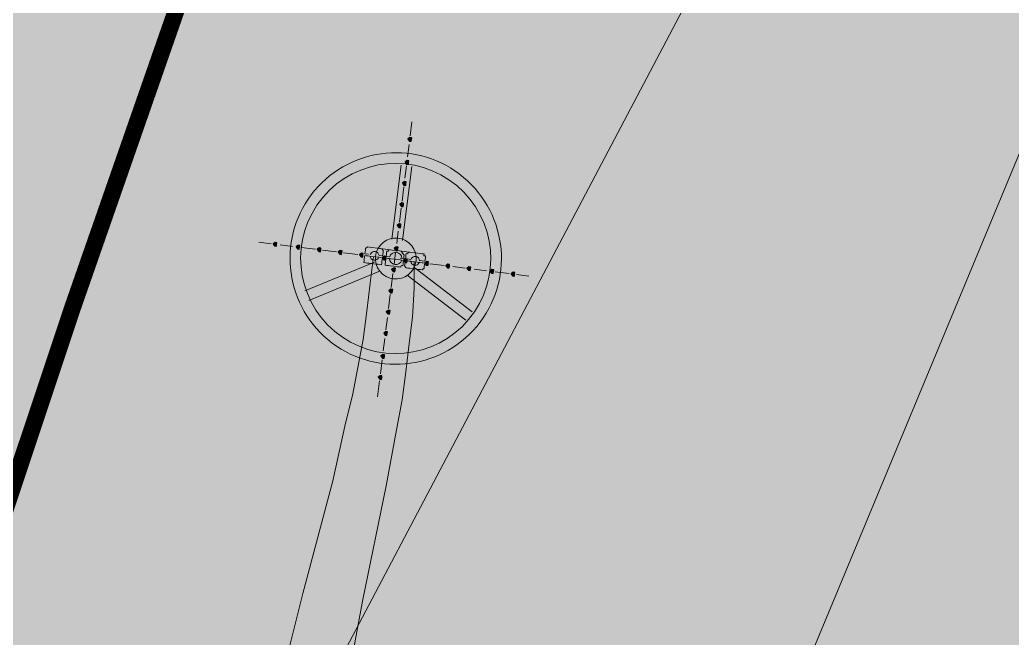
# Model space of a CAD drawing. Header units: metres. Extents: x -4 to 509425, y 7549 to 4732445.
# Drawn here: x 476008.781 to 476013.51, y 4719786.667 to 4719789.611 of the extents above; entities that cross this region are included whole.
import ezdxf

# ---------------------------------------------------------------- set-up
doc = ezdxf.new("R2010")
doc.units = ezdxf.units.M
doc.header["$LTSCALE"] = 0.01
doc.header["$MEASUREMENT"] = 0
doc.layers.get('0').update_dxf_attribs({"lineweight": 0})
for name, color, linetype in [('_SUBESTACIÓN', 1, 'Continuous'), ('AFECTACION', 7, 'Continuous'), ('SUBESTACION LA VID', 253, 'Continuous')]:
    doc.layers.add(name, color=color, linetype=linetype)

# ---------------------------------------------------------------- blocks, each defined once
blk = doc.blocks.new('A$Cfff6051d')
at = {"layer": 'SUBESTACION LA VID', "transparency": 33554687}
h = blk.add_hatch(color=256, dxfattribs=at)
h.dxf.hatch_style = 2
h.paths.add_polyline_path([(476010.6474, 4719789.0412), (476010.6485, 4719789.0496), (476010.6401, 4719789.0506), (476010.6306, 4719789.0433), (476010.638, 4719789.0338), (476010.6464, 4719789.0328)])
h = blk.add_hatch(color=256, dxfattribs=at)
h.dxf.hatch_style = 2
h.paths.add_polyline_path([(476010.6337, 4719788.932), (476010.6348, 4719788.9404), (476010.6264, 4719788.9414), (476010.6169, 4719788.9341), (476010.6243, 4719788.9246), (476010.6327, 4719788.9236)])
h = blk.add_hatch(color=256, dxfattribs=at)
h.dxf.hatch_style = 2
h.paths.add_polyline_path([(476010.6211, 4719788.8312), (476010.6222, 4719788.8396), (476010.6138, 4719788.8406), (476010.6043, 4719788.8333), (476010.6116, 4719788.8238), (476010.62, 4719788.8228)])
h = blk.add_hatch(color=256, dxfattribs=at)
h.dxf.hatch_style = 2
h.paths.add_polyline_path([(476010.6085, 4719788.7304), (476010.6095, 4719788.7388), (476010.6011, 4719788.7398), (476010.5917, 4719788.7325), (476010.599, 4719788.723), (476010.6074, 4719788.722)])
h = blk.add_hatch(color=256, dxfattribs=at)
h.dxf.hatch_style = 2
h.paths.add_polyline_path([(476010.5958, 4719788.6296), (476010.5969, 4719788.638), (476010.5885, 4719788.639), (476010.579, 4719788.6317), (476010.5864, 4719788.6222), (476010.5948, 4719788.6212)])
h = blk.add_hatch(color=256, dxfattribs=at)
h.dxf.hatch_style = 2
h.paths.add_polyline_path([(476010.0046, 4719788.5416), (476010.0056, 4719788.55), (476009.9972, 4719788.551), (476009.9878, 4719788.5437), (476009.9951, 4719788.5342), (476010.0035, 4719788.5332)])
h = blk.add_hatch(color=256, dxfattribs=at)
h.dxf.hatch_style = 2
h.paths.add_polyline_path([(476010.1138, 4719788.5279), (476010.1148, 4719788.5363), (476010.1064, 4719788.5373), (476010.097, 4719788.53), (476010.1043, 4719788.5205), (476010.1127, 4719788.5195)])
h = blk.add_hatch(color=256, dxfattribs=at)
h.dxf.hatch_style = 2
h.paths.add_polyline_path([(476010.2146, 4719788.5152), (476010.2157, 4719788.5236), (476010.2073, 4719788.5247), (476010.1978, 4719788.5174), (476010.2051, 4719788.5079), (476010.2135, 4719788.5068)])
h = blk.add_hatch(color=256, dxfattribs=at)
h.dxf.hatch_style = 2
h.paths.add_polyline_path([(476010.3154, 4719788.5026), (476010.3165, 4719788.511), (476010.3081, 4719788.5121), (476010.2986, 4719788.5047), (476010.306, 4719788.4953), (476010.3144, 4719788.4942)])
h = blk.add_hatch(color=256, dxfattribs=at)
h.dxf.hatch_style = 2
h.paths.add_polyline_path([(476010.4162, 4719788.49), (476010.4173, 4719788.4984), (476010.4089, 4719788.4994), (476010.3994, 4719788.4921), (476010.4068, 4719788.4826), (476010.4152, 4719788.4816)])
h = blk.add_hatch(color=256, dxfattribs=at)
h.dxf.hatch_style = 2
h.paths.add_polyline_path([(476010.5821, 4719788.5204), (476010.5832, 4719788.5288), (476010.5748, 4719788.5298), (476010.5653, 4719788.5225), (476010.5727, 4719788.513), (476010.5811, 4719788.512)])
h = blk.add_hatch(color=256, dxfattribs=at)
h.dxf.hatch_style = 2
h.paths.add_polyline_path([(476010.5254, 4719788.4763), (476010.5265, 4719788.4847), (476010.5181, 4719788.4857), (476010.5086, 4719788.4784), (476010.516, 4719788.4689), (476010.5244, 4719788.4679)])
h = blk.add_hatch(color=256, dxfattribs=at)
h.dxf.hatch_style = 2
h.paths.add_polyline_path([(476010.6262, 4719788.4636), (476010.6273, 4719788.472), (476010.6189, 4719788.4731), (476010.6094, 4719788.4657), (476010.6168, 4719788.4563), (476010.6252, 4719788.4552)])
h = blk.add_hatch(color=256, dxfattribs=at)
h.dxf.hatch_style = 2
h.paths.add_polyline_path([(476010.727, 4719788.451), (476010.7281, 4719788.4594), (476010.7197, 4719788.4605), (476010.7102, 4719788.4531), (476010.7176, 4719788.4437), (476010.726, 4719788.4426)])
h = blk.add_hatch(color=256, dxfattribs=at)
h.dxf.hatch_style = 2
h.paths.add_polyline_path([(476010.8278, 4719788.4384), (476010.8289, 4719788.4468), (476010.8205, 4719788.4478), (476010.811, 4719788.4405), (476010.8184, 4719788.431), (476010.8268, 4719788.43)])
h = blk.add_hatch(color=256, dxfattribs=at)
h.dxf.hatch_style = 2
h.paths.add_polyline_path([(476010.5695, 4719788.4196), (476010.5705, 4719788.428), (476010.5621, 4719788.429), (476010.5527, 4719788.4217), (476010.56, 4719788.4122), (476010.5684, 4719788.4112)])
h = blk.add_hatch(color=256, dxfattribs=at)
h.dxf.hatch_style = 2
h.paths.add_polyline_path([(476010.9286, 4719788.4257), (476010.9297, 4719788.4341), (476010.9213, 4719788.4352), (476010.9118, 4719788.4278), (476010.9192, 4719788.4184), (476010.9276, 4719788.4173)])
h = blk.add_hatch(color=256, dxfattribs=at)
h.dxf.hatch_style = 2
h.paths.add_polyline_path([(476011.0378, 4719788.412), (476011.0389, 4719788.4204), (476011.0305, 4719788.4215), (476011.021, 4719788.4141), (476011.0284, 4719788.4047), (476011.0368, 4719788.4036)])
h = blk.add_hatch(color=256, dxfattribs=at)
h.dxf.hatch_style = 2
h.paths.add_polyline_path([(476011.1386, 4719788.3994), (476011.1397, 4719788.4078), (476011.1313, 4719788.4089), (476011.1218, 4719788.4015), (476011.1292, 4719788.3921), (476011.1376, 4719788.391)])
h = blk.add_hatch(color=256, dxfattribs=at)
h.dxf.hatch_style = 2
h.paths.add_polyline_path([(476010.5569, 4719788.3188), (476010.5579, 4719788.3272), (476010.5495, 4719788.3282), (476010.5401, 4719788.3209), (476010.5474, 4719788.3114), (476010.5558, 4719788.3104)])
h = blk.add_hatch(color=256, dxfattribs=at)
h.dxf.hatch_style = 2
h.paths.add_polyline_path([(476010.5442, 4719788.218), (476010.5453, 4719788.2264), (476010.5369, 4719788.2274), (476010.5274, 4719788.2201), (476010.5348, 4719788.2106), (476010.5432, 4719788.2096)])
h = blk.add_hatch(color=256, dxfattribs=at)
h.dxf.hatch_style = 2
h.paths.add_polyline_path([(476010.5316, 4719788.1171), (476010.5326, 4719788.1255), (476010.5242, 4719788.1266), (476010.5148, 4719788.1192), (476010.5221, 4719788.1098), (476010.5305, 4719788.1087)])
h = blk.add_hatch(color=256, dxfattribs=at)
h.dxf.hatch_style = 2
h.paths.add_polyline_path([(476010.5179, 4719788.0079), (476010.5189, 4719788.0163), (476010.5105, 4719788.0174), (476010.5011, 4719788.0101), (476010.5084, 4719788.0006), (476010.5168, 4719787.9995)])
h = blk.add_hatch(color=256, dxfattribs=at)
h.dxf.hatch_style = 2
h.paths.add_polyline_path([(476010.5053, 4719787.9071), (476010.5063, 4719787.9155), (476010.4979, 4719787.9166), (476010.4885, 4719787.9092), (476010.4958, 4719787.8998), (476010.5042, 4719787.8987)])
at = {"layer": 'SUBESTACION LA VID', "lineweight": 15}
for p, q in [((476010.6496, 4719789.1262), (476010.6411, 4719789.059)), ((476010.6359, 4719789.017), (476010.6285, 4719788.9582)), ((476010.598, 4719788.9194), (476010.5538, 4719788.5666)), ((476010.6232, 4719788.9162), (476010.6159, 4719788.8574)), ((476010.6042, 4719788.5603), (476010.6484, 4719788.9131)), ((476010.6106, 4719788.8154), (476010.6022, 4719788.7482)), ((476010.598, 4719788.7146), (476010.5895, 4719788.6474)), ((476010.5843, 4719788.6054), (476010.5769, 4719788.5466)), ((476009.9206, 4719788.5521), (476009.9794, 4719788.5447)), ((476010.0214, 4719788.5395), (476010.0802, 4719788.5321)), ((476010.1222, 4719788.5268), (476010.1894, 4719788.5184)), ((476010.223, 4719788.5142), (476010.2902, 4719788.5058)), ((476010.3238, 4719788.5016), (476010.391, 4719788.4931)), ((476010.4341, 4719788.4963), (476010.4425, 4719788.4952)), ((476010.4887, 4719788.5235), (476010.5559, 4719788.5151)), ((476010.5716, 4719788.5046), (476010.5643, 4719788.4458)), ((476010.5895, 4719788.5109), (476010.6483, 4719788.5035)), ((476010.4718, 4719788.4574), (476010.1389, 4719788.32)), ((476010.433, 4719788.4879), (476010.4414, 4719788.4868)), ((476010.433, 4719788.4879), (476010.4918, 4719788.4805)), ((476010.5097, 4719788.4868), (476010.5265, 4719788.4847)), ((476010.5338, 4719788.4752), (476010.5926, 4719788.4679)), ((476010.6189, 4719788.4731), (476010.6105, 4719788.4741)), ((476010.6346, 4719788.4626), (476010.643, 4719788.4615)), ((476010.6346, 4719788.4626), (476010.7018, 4719788.4542)), ((476010.6357, 4719788.471), (476010.6441, 4719788.4699)), ((476010.7354, 4719788.45), (476010.8026, 4719788.4415)), ((476010.1589, 4719788.2748), (476010.4918, 4719788.4122)), ((476010.559, 4719788.4038), (476010.5506, 4719788.3366)), ((476010.6262, 4719788.3954), (476010.9065, 4719788.1811)), ((476010.937, 4719788.2199), (476010.6567, 4719788.4342)), ((476010.8446, 4719788.4363), (476010.9034, 4719788.4289)), ((476010.9454, 4719788.4236), (476011.0042, 4719788.4163)), ((476011.0462, 4719788.411), (476011.1134, 4719788.4026)), ((476011.147, 4719788.3983), (476011.2058, 4719788.391)), ((476010.5463, 4719788.303), (476010.5379, 4719788.2358)), ((476010.5327, 4719788.1938), (476010.5253, 4719788.135)), ((476010.52, 4719788.093), (476010.5126, 4719788.0342)), ((476010.5074, 4719787.9922), (476010.499, 4719787.925)), ((476010.4947, 4719787.8914), (476010.4853, 4719787.8158))]:
    blk.add_line(p, q, dxfattribs=at)
at = {"layer": 'SUBESTACION LA VID'}
for points in [[(476010.6474, 4719789.0412), (476010.6485, 4719789.0496), (476010.6401, 4719789.0506), (476010.6306, 4719789.0433), (476010.638, 4719789.0338), (476010.6464, 4719789.0328)], [(476010.6337, 4719788.932), (476010.6348, 4719788.9404), (476010.6264, 4719788.9414), (476010.6169, 4719788.9341), (476010.6243, 4719788.9246), (476010.6327, 4719788.9236)], [(476010.6211, 4719788.8312), (476010.6222, 4719788.8396), (476010.6138, 4719788.8406), (476010.6043, 4719788.8333), (476010.6116, 4719788.8238), (476010.62, 4719788.8228)], [(476010.6085, 4719788.7304), (476010.6095, 4719788.7388), (476010.6011, 4719788.7398), (476010.5917, 4719788.7325), (476010.599, 4719788.723), (476010.6074, 4719788.722)], [(476010.5958, 4719788.6296), (476010.5969, 4719788.638), (476010.5885, 4719788.639), (476010.579, 4719788.6317), (476010.5864, 4719788.6222), (476010.5948, 4719788.6212)], [(476010.0046, 4719788.5416), (476010.0056, 4719788.55), (476009.9972, 4719788.551), (476009.9878, 4719788.5437), (476009.9951, 4719788.5342), (476010.0035, 4719788.5332)], [(476010.1138, 4719788.5279), (476010.1148, 4719788.5363), (476010.1064, 4719788.5373), (476010.097, 4719788.53), (476010.1043, 4719788.5205), (476010.1127, 4719788.5195)], [(476010.2146, 4719788.5152), (476010.2157, 4719788.5236), (476010.2073, 4719788.5247), (476010.1978, 4719788.5174), (476010.2051, 4719788.5079), (476010.2135, 4719788.5068)], [(476010.3154, 4719788.5026), (476010.3165, 4719788.511), (476010.3081, 4719788.5121), (476010.2986, 4719788.5047), (476010.306, 4719788.4953), (476010.3144, 4719788.4942)], [(476010.4162, 4719788.49), (476010.4173, 4719788.4984), (476010.4089, 4719788.4994), (476010.3994, 4719788.4921), (476010.4068, 4719788.4826), (476010.4152, 4719788.4816)], [(476010.5821, 4719788.5204), (476010.5832, 4719788.5288), (476010.5748, 4719788.5298), (476010.5653, 4719788.5225), (476010.5727, 4719788.513), (476010.5811, 4719788.512)], [(476010.5254, 4719788.4763), (476010.5265, 4719788.4847), (476010.5181, 4719788.4857), (476010.5086, 4719788.4784), (476010.516, 4719788.4689), (476010.5244, 4719788.4679)], [(476010.6262, 4719788.4636), (476010.6273, 4719788.472), (476010.6189, 4719788.4731), (476010.6094, 4719788.4657), (476010.6168, 4719788.4563), (476010.6252, 4719788.4552)], [(476010.727, 4719788.451), (476010.7281, 4719788.4594), (476010.7197, 4719788.4605), (476010.7102, 4719788.4531), (476010.7176, 4719788.4437), (476010.726, 4719788.4426)], [(476010.8278, 4719788.4384), (476010.8289, 4719788.4468), (476010.8205, 4719788.4478), (476010.811, 4719788.4405), (476010.8184, 4719788.431), (476010.8268, 4719788.43)], [(476010.5695, 4719788.4196), (476010.5705, 4719788.428), (476010.5621, 4719788.429), (476010.5527, 4719788.4217), (476010.56, 4719788.4122), (476010.5684, 4719788.4112)], [(476010.9286, 4719788.4257), (476010.9297, 4719788.4341), (476010.9213, 4719788.4352), (476010.9118, 4719788.4278), (476010.9192, 4719788.4184), (476010.9276, 4719788.4173)], [(476011.0378, 4719788.412), (476011.0389, 4719788.4204), (476011.0305, 4719788.4215), (476011.021, 4719788.4141), (476011.0284, 4719788.4047), (476011.0368, 4719788.4036)], [(476011.1386, 4719788.3994), (476011.1397, 4719788.4078), (476011.1313, 4719788.4089), (476011.1218, 4719788.4015), (476011.1292, 4719788.3921), (476011.1376, 4719788.391)], [(476010.5569, 4719788.3188), (476010.5579, 4719788.3272), (476010.5495, 4719788.3282), (476010.5401, 4719788.3209), (476010.5474, 4719788.3114), (476010.5558, 4719788.3104)], [(476010.5442, 4719788.218), (476010.5453, 4719788.2264), (476010.5369, 4719788.2274), (476010.5274, 4719788.2201), (476010.5348, 4719788.2106), (476010.5432, 4719788.2096)], [(476010.5316, 4719788.1171), (476010.5326, 4719788.1255), (476010.5242, 4719788.1266), (476010.5148, 4719788.1192), (476010.5221, 4719788.1098), (476010.5305, 4719788.1087)], [(476010.5179, 4719788.0079), (476010.5189, 4719788.0163), (476010.5105, 4719788.0174), (476010.5011, 4719788.0101), (476010.5084, 4719788.0006), (476010.5168, 4719787.9995)], [(476010.5053, 4719787.9071), (476010.5063, 4719787.9155), (476010.4979, 4719787.9166), (476010.4885, 4719787.9092), (476010.4958, 4719787.8998), (476010.5042, 4719787.8987)]]:
    blk.add_lwpolyline(points, close=True, dxfattribs=at)
at = {"layer": 'SUBESTACION LA VID', "lineweight": 0}
for points in [[(476010.6474, 4719789.0412), (476010.6485, 4719789.0496), (476010.6401, 4719789.0506), (476010.6306, 4719789.0433), (476010.638, 4719789.0338), (476010.6464, 4719789.0328)], [(476010.6337, 4719788.932), (476010.6348, 4719788.9404), (476010.6264, 4719788.9414), (476010.6169, 4719788.9341), (476010.6243, 4719788.9246), (476010.6327, 4719788.9236)], [(476010.6211, 4719788.8312), (476010.6222, 4719788.8396), (476010.6138, 4719788.8406), (476010.6043, 4719788.8333), (476010.6116, 4719788.8238), (476010.62, 4719788.8228)], [(476010.6085, 4719788.7304), (476010.6095, 4719788.7388), (476010.6011, 4719788.7398), (476010.5917, 4719788.7325), (476010.599, 4719788.723), (476010.6074, 4719788.722)], [(476010.5958, 4719788.6296), (476010.5969, 4719788.638), (476010.5885, 4719788.639), (476010.579, 4719788.6317), (476010.5864, 4719788.6222), (476010.5948, 4719788.6212)], [(476010.0046, 4719788.5416), (476010.0056, 4719788.55), (476009.9972, 4719788.551), (476009.9878, 4719788.5437), (476009.9951, 4719788.5342), (476010.0035, 4719788.5332)], [(476010.1138, 4719788.5279), (476010.1148, 4719788.5363), (476010.1064, 4719788.5373), (476010.097, 4719788.53), (476010.1043, 4719788.5205), (476010.1127, 4719788.5195)], [(476010.2146, 4719788.5152), (476010.2157, 4719788.5236), (476010.2073, 4719788.5247), (476010.1978, 4719788.5174), (476010.2051, 4719788.5079), (476010.2135, 4719788.5068)], [(476010.3154, 4719788.5026), (476010.3165, 4719788.511), (476010.3081, 4719788.5121), (476010.2986, 4719788.5047), (476010.306, 4719788.4953), (476010.3144, 4719788.4942)], [(476010.4162, 4719788.49), (476010.4173, 4719788.4984), (476010.4089, 4719788.4994), (476010.3994, 4719788.4921), (476010.4068, 4719788.4826), (476010.4152, 4719788.4816)], [(476010.5821, 4719788.5204), (476010.5832, 4719788.5288), (476010.5748, 4719788.5298), (476010.5653, 4719788.5225), (476010.5727, 4719788.513), (476010.5811, 4719788.512)], [(476010.5254, 4719788.4763), (476010.5265, 4719788.4847), (476010.5181, 4719788.4857), (476010.5086, 4719788.4784), (476010.516, 4719788.4689), (476010.5244, 4719788.4679)], [(476010.6262, 4719788.4636), (476010.6273, 4719788.472), (476010.6189, 4719788.4731), (476010.6094, 4719788.4657), (476010.6168, 4719788.4563), (476010.6252, 4719788.4552)], [(476010.727, 4719788.451), (476010.7281, 4719788.4594), (476010.7197, 4719788.4605), (476010.7102, 4719788.4531), (476010.7176, 4719788.4437), (476010.726, 4719788.4426)], [(476010.8278, 4719788.4384), (476010.8289, 4719788.4468), (476010.8205, 4719788.4478), (476010.811, 4719788.4405), (476010.8184, 4719788.431), (476010.8268, 4719788.43)], [(476010.5695, 4719788.4196), (476010.5705, 4719788.428), (476010.5621, 4719788.429), (476010.5527, 4719788.4217), (476010.56, 4719788.4122), (476010.5684, 4719788.4112)], [(476010.9286, 4719788.4257), (476010.9297, 4719788.4341), (476010.9213, 4719788.4352), (476010.9118, 4719788.4278), (476010.9192, 4719788.4184), (476010.9276, 4719788.4173)], [(476011.0378, 4719788.412), (476011.0389, 4719788.4204), (476011.0305, 4719788.4215), (476011.021, 4719788.4141), (476011.0284, 4719788.4047), (476011.0368, 4719788.4036)], [(476011.1386, 4719788.3994), (476011.1397, 4719788.4078), (476011.1313, 4719788.4089), (476011.1218, 4719788.4015), (476011.1292, 4719788.3921), (476011.1376, 4719788.391)], [(476010.5569, 4719788.3188), (476010.5579, 4719788.3272), (476010.5495, 4719788.3282), (476010.5401, 4719788.3209), (476010.5474, 4719788.3114), (476010.5558, 4719788.3104)], [(476010.5442, 4719788.218), (476010.5453, 4719788.2264), (476010.5369, 4719788.2274), (476010.5274, 4719788.2201), (476010.5348, 4719788.2106), (476010.5432, 4719788.2096)], [(476010.5316, 4719788.1171), (476010.5326, 4719788.1255), (476010.5242, 4719788.1266), (476010.5148, 4719788.1192), (476010.5221, 4719788.1098), (476010.5305, 4719788.1087)], [(476010.5179, 4719788.0079), (476010.5189, 4719788.0163), (476010.5105, 4719788.0174), (476010.5011, 4719788.0101), (476010.5084, 4719788.0006), (476010.5168, 4719787.9995)], [(476010.5053, 4719787.9071), (476010.5063, 4719787.9155), (476010.4979, 4719787.9166), (476010.4885, 4719787.9092), (476010.4958, 4719787.8998), (476010.5042, 4719787.8987)]]:
    blk.add_lwpolyline(points, close=True, dxfattribs=at)
at = {"layer": 'SUBESTACION LA VID', "lineweight": 15}
for points in [[(476010.4918, 4719788.4805), (476010.5086, 4719788.4784), (476010.5076, 4719788.47), (476010.5065, 4719788.4616), (476010.5054, 4719788.4532), (476010.5044, 4719788.4448), (476010.496, 4719788.4458), (476010.4876, 4719788.4469), (476010.4792, 4719788.4479), (476010.4456, 4719788.4522), (476010.4372, 4719788.4532), (476010.4288, 4719788.4543), (476010.4204, 4719788.4553), (476010.4214, 4719788.4637), (476010.4225, 4719788.4721), (476010.4236, 4719788.4805), (476010.4246, 4719788.4889), (476010.4414, 4719788.4868)], [(476010.4929, 4719788.4889), (476010.5097, 4719788.4868), (476010.5107, 4719788.4952), (476010.5118, 4719788.5036), (476010.5128, 4719788.512), (476010.5055, 4719788.5214), (476010.4971, 4719788.5225), (476010.4887, 4719788.5235), (476010.4551, 4719788.5278), (476010.4467, 4719788.5288), (476010.4383, 4719788.5299), (476010.4288, 4719788.5225), (476010.4278, 4719788.5141), (476010.4267, 4719788.5057), (476010.4257, 4719788.4973), (476010.4425, 4719788.4952)], [(476010.5727, 4719788.513), (476010.5559, 4719788.5151), (476010.5475, 4719788.5162), (476010.5391, 4719788.5172), (476010.538, 4719788.5088), (476010.5296, 4719788.5099), (476010.5286, 4719788.5015), (476010.5275, 4719788.4931), (476010.5265, 4719788.4847), (476010.5433, 4719788.4826)], [(476010.5727, 4719788.513), (476010.5895, 4719788.5109), (476010.5979, 4719788.5099), (476010.6052, 4719788.5004), (476010.6126, 4719788.4909), (476010.6115, 4719788.4825), (476010.6105, 4719788.4741), (476010.5937, 4719788.4763)], [(476010.6861, 4719788.4647), (476010.7113, 4719788.4615), (476010.7123, 4719788.4699), (476010.7134, 4719788.4783), (476010.7144, 4719788.4867), (476010.706, 4719788.4878), (476010.7071, 4719788.4962), (476010.6987, 4719788.4972), (476010.6903, 4719788.4983), (476010.6483, 4719788.5035), (476010.6399, 4719788.5046), (476010.6315, 4719788.5056), (476010.6304, 4719788.4972), (476010.622, 4719788.4983), (476010.621, 4719788.4899), (476010.6199, 4719788.4815), (476010.6189, 4719788.4731), (476010.6357, 4719788.471)], [(476010.4666, 4719788.4837), (476010.4508, 4719788.3576), (476010.434, 4719788.2232), (476010.4171, 4719788.0888), (476010.3919, 4719787.9555), (476010.3666, 4719787.8221), (476010.333, 4719787.6898), (476010.273, 4719787.4158), (476010.1289, 4719786.8792), (476010.0606, 4719786.6062)], [(476010.6598, 4719788.4594), (476010.6608, 4719788.3313), (476010.6524, 4719788.1959), (476010.6366, 4719788.0699), (476010.6197, 4719787.9354), (476010.6029, 4719787.801), (476010.5766, 4719787.6593), (476010.5261, 4719787.3926), (476010.4146, 4719786.8434), (476010.363, 4719786.5683)], [(476010.5632, 4719788.4374), (476010.5464, 4719788.4395), (476010.538, 4719788.4406), (476010.5296, 4719788.4416), (476010.5212, 4719788.4427), (476010.5223, 4719788.4511), (476010.5233, 4719788.4595), (476010.5244, 4719788.4679), (476010.5254, 4719788.4763), (476010.5422, 4719788.4742)], [(476010.5632, 4719788.4374), (476010.58, 4719788.4353), (476010.5884, 4719788.4343), (476010.5968, 4719788.4332), (476010.5979, 4719788.4416), (476010.6063, 4719788.4405), (476010.6073, 4719788.4489), (476010.6084, 4719788.4573), (476010.6094, 4719788.4657), (476010.5926, 4719788.4679)], [(476010.685, 4719788.4563), (476010.7102, 4719788.4531), (476010.7092, 4719788.4447), (476010.7081, 4719788.4363), (476010.7071, 4719788.4279), (476010.6976, 4719788.4206), (476010.6892, 4719788.4216), (476010.6808, 4719788.4227), (476010.6388, 4719788.4279), (476010.6304, 4719788.429), (476010.622, 4719788.43), (476010.6147, 4719788.4395), (476010.6157, 4719788.4479), (476010.6168, 4719788.4563), (476010.6178, 4719788.4647), (476010.6346, 4719788.4626)]]:
    blk.add_lwpolyline(points, dxfattribs=at)
for points, knots in [([(476010.8953, 4719788.8611), (476010.6819, 4719789.0396), (476010.3642, 4719789.0113), (476010.1857, 4719788.7979), (476010.0073, 4719788.5844), (476010.0356, 4719788.2668), (476010.249, 4719788.0883), (476010.4624, 4719787.9098), (476010.7801, 4719787.9381), (476010.9585, 4719788.1515), (476011.137, 4719788.3649), (476011.1087, 4719788.6826), (476010.8953, 4719788.8611)], [0, 0, 0, 0, 1, 1, 1, 2, 2, 2, 3, 3, 3, 4, 4, 4, 4]), ([(476010.8628, 4719788.822), (476010.671, 4719788.9826), (476010.3853, 4719788.9572), (476010.2248, 4719788.7654), (476010.0642, 4719788.5735), (476010.0896, 4719788.2879), (476010.2815, 4719788.1273), (476010.4733, 4719787.9668), (476010.759, 4719787.9922), (476010.9195, 4719788.184), (476011.08, 4719788.3758), (476011.0547, 4719788.6615), (476010.8628, 4719788.822)], [0, 0, 0, 0, 1, 1, 1, 2, 2, 2, 3, 3, 3, 4, 4, 4, 4]), ([(476010.6346, 4719788.5493), (476010.5934, 4719788.5839), (476010.532, 4719788.5784), (476010.4975, 4719788.5372), (476010.463, 4719788.4959), (476010.4684, 4719788.4345), (476010.5097, 4719788.4), (476010.5509, 4719788.3655), (476010.6123, 4719788.371), (476010.6468, 4719788.4122), (476010.6813, 4719788.4534), (476010.6759, 4719788.5148), (476010.6346, 4719788.5493)], [0, 0, 0, 0, 1, 1, 1, 2, 2, 2, 3, 3, 3, 4, 4, 4, 4]), ([(476010.4925, 4719788.4885), (476010.4919, 4719788.4987), (476010.4841, 4719788.5071), (476010.474, 4719788.5083), (476010.4638, 4719788.5096), (476010.4542, 4719788.5034), (476010.4511, 4719788.4936)], [0, 0, 0, 0, 1, 1, 1, 2, 2, 2, 2]), ([(476010.4502, 4719788.4862), (476010.4508, 4719788.476), (476010.4585, 4719788.4676), (476010.4687, 4719788.4663), (476010.4789, 4719788.4651), (476010.4885, 4719788.4712), (476010.4915, 4719788.481)], [0, 0, 0, 0, 1, 1, 1, 2, 2, 2, 2]), ([(476010.6434, 4719788.462), (476010.644, 4719788.4517), (476010.6517, 4719788.4434), (476010.6619, 4719788.4421), (476010.6721, 4719788.4408), (476010.6817, 4719788.447), (476010.6847, 4719788.4568)], [0, 0, 0, 0, 1, 1, 1, 2, 2, 2, 2]), ([(476010.6857, 4719788.4642), (476010.6851, 4719788.4745), (476010.6773, 4719788.4828), (476010.6672, 4719788.4841), (476010.657, 4719788.4854), (476010.6474, 4719788.4792), (476010.6443, 4719788.4694)], [0, 0, 0, 0, 1, 1, 1, 2, 2, 2, 2])]:
    blk.add_open_spline(points, degree=3, knots=knots, dxfattribs=at)
for points in [[(476010.5758, 4719788.5041), (476010.5609, 4719788.506), (476010.547, 4719788.4964), (476010.5434, 4719788.4819)], [(476010.6018, 4719788.4746), (476010.6018, 4719788.4895), (476010.5907, 4719788.5022), (476010.5758, 4719788.5041)], [(476010.5425, 4719788.4748), (476010.5424, 4719788.4598), (476010.5536, 4719788.4472), (476010.5685, 4719788.4453)], [(476010.5685, 4719788.4453), (476010.5833, 4719788.4434), (476010.5972, 4719788.453), (476010.6009, 4719788.4675)]]:
    blk.add_open_spline(points, degree=3, dxfattribs=at)

msp = doc.modelspace()

# ---------------------------------------------------------------- hatches: boundary and pattern name
at = {"layer": '_SUBESTACIÓN', "transparency": 33554559}
h = msp.add_hatch(color=1, dxfattribs=at)
h.dxf.hatch_style = 1
h.paths.add_polyline_path([(475968.6399, 4719805.825), (476089.9386, 4719790.615), (476078.1686, 4719696.74), (475956.8686, 4719711.9502)])

# ---------------------------------------------------------------- linework, layer by layer
at = {"color": 252, "linetype": 'Continuous'}
for p, q in [((476044.2472, 4719862.7951), (476009.4095, 4719779.036)), ((476049.497, 4719860.846), (476006.6088, 4719779.5565))]:
    msp.add_line(p, q, dxfattribs=at)
at = {"layer": 'AFECTACION', "color": 132, "linetype": 'Continuous', "const_width": 0.08}
msp.add_lwpolyline([(476006.1654, 4719779.4512), (476007.5832, 4719783.8998), (476009.0304, 4719788.2352), (476010.5046, 4719792.4624), (476012.0038, 4719796.586), (476013.526, 4719800.6104), (476015.0693, 4719804.5396), (476016.6322, 4719808.3774), (476018.2131, 4719812.1275), (476019.8106, 4719815.7933)], dxfattribs=at)

# ---------------------------------------------------------------- block references
at = {"linetype": 'Continuous'}
msp.add_blockref('A$Cfff6051d', (0, 0), dxfattribs=at)

doc.saveas('drawing.dxf')
